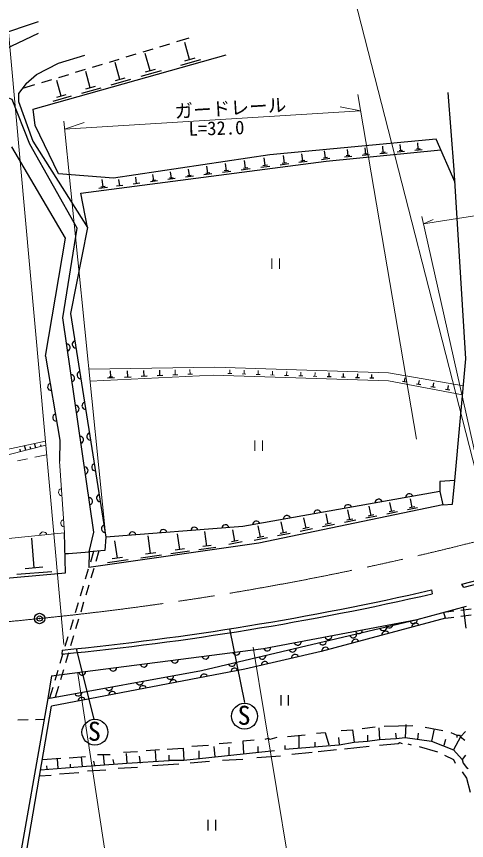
# Model space of a CAD drawing. Units: millimetres, scale not verified. Extents: x 40000 to 680000, y 20000 to 380000.
# Drawn here: x 361267 to 404692, y 239907 to 319352 of the extents above; entities that cross this region are included whole.
import ezdxf
from ezdxf.enums import TextEntityAlignment as Align

# ---------------------------------------------------------------- set-up
doc = ezdxf.new("R2010")
doc.units = ezdxf.units.MM
doc.header["$LTSCALE"] = 1000
doc.header["$PDMODE"] = 32
doc.header["$PDSIZE"] = 500
doc.linetypes.add('CHAIN', pattern=[18.5, 12, -1.5, 3.5, -1.5])
for name, color, linetype, lineweight in [('M-BGD', 7, 'Continuous', 25), ('M-BMK', 2, 'CHAIN', 13), ('M-BMK-SRVR', 3, 'Continuous', 25), ('M-STR-HTXT', 7, 'Continuous', 13), ('M-STR-STRC', 7, 'Continuous', 25)]:
    doc.layers.add(name, color=color, linetype=linetype, lineweight=lineweight)
doc.styles.add('ＭＳ ゴシック', font='')
doc.styles.get('ＭＳ ゴシック').set_extended_font_data('MS Gothic')

msp = doc.modelspace()

# ---------------------------------------------------------------- linework, layer by layer
at = {"layer": 'M-BGD'}
for p, q in [((363373, 318827), (351266, 314847)), ((363373, 317726), (359309, 315779)), ((377896, 317256), (376710, 316897)), ((374413, 316203), (373456, 315913)), ((376040, 316695), (375083, 316405)), ((377976, 315193), (377509, 316852)), ((372786, 315710), (371829, 315421)), ((374162, 314117), (373694, 315776)), ((369531, 314726), (368574, 314437)), ((371159, 315218), (370201, 314929)), ((371250, 313287), (370796, 314900)), ((379035, 315175), (377083, 314625)), ((378464, 315331), (377488, 315055)), ((367904, 314234), (366947, 313945)), ((368393, 312473), (367952, 314040)), ((375220, 314100), (373269, 313550)), ((374650, 314255), (373674, 313980)), ((364650, 313250), (363693, 312960)), ((365590, 311674), (365161, 313196)), ((366277, 313742), (365320, 313453)), ((372279, 313270), (370382, 312736)), ((371724, 313421), (370776, 313154)), ((363022, 312758), (361836, 312399)), ((369393, 312457), (367550, 311937)), ((368854, 312603), (367933, 312343)), ((366561, 311658), (364771, 311153)), ((366038, 311800), (365143, 311548)), ((394962, 306088), (394903, 306691)), ((396661, 306253), (396602, 306851)), ((398354, 306418), (398296, 307011)), ((400041, 306582), (399983, 307170)), ((387113, 305216), (387018, 305948)), ((388905, 305439), (388816, 306117)), ((391076, 305718), (390988, 306396)), ((393436, 305940), (393078, 305905)), ((393257, 305922), (393197, 306530)), ((395327, 306016), (394617, 305947)), ((395139, 306105), (394784, 306071)), ((397023, 306182), (396319, 306113)), ((396836, 306270), (396485, 306236)), ((398713, 306347), (398015, 306279)), ((398528, 306435), (398179, 306401)), ((400397, 306512), (399705, 306444)), ((400214, 306599), (399868, 306565)), ((381528, 304484), (381437, 305179)), ((383374, 304729), (383280, 305457)), ((385259, 304980), (385161, 305740)), ((387561, 305142), (386699, 305030)), ((387329, 305244), (386898, 305188)), ((389319, 305371), (388521, 305267)), ((389104, 305464), (388705, 305413)), ((391491, 305650), (390692, 305546)), ((391276, 305744), (390876, 305692)), ((393625, 305850), (392909, 305780)), ((376213, 303777), (376135, 304379)), ((377948, 304008), (377866, 304640)), ((379719, 304243), (379633, 304907)), ((381952, 304414), (381135, 304308)), ((381732, 304510), (381323, 304457)), ((383819, 304657), (382963, 304545)), ((383588, 304757), (383160, 304702)), ((385724, 304904), (384830, 304788)), ((385483, 305009), (385036, 304951)), ((369618, 302939), (369526, 303642)), ((371231, 303022), (371152, 303628)), ((372862, 303234), (372779, 303873)), ((374863, 303494), (374190, 303406)), ((374682, 303573), (374345, 303529)), ((374513, 303551), (374439, 304123)), ((376581, 303717), (375872, 303625)), ((376390, 303800), (376036, 303754)), ((378334, 303944), (377590, 303848)), ((378134, 304032), (377762, 303984)), ((380124, 304177), (379344, 304076)), ((379914, 304269), (379524, 304218)), ((370048, 302869), (369220, 302761)), ((369825, 302966), (369411, 302912)), ((371534, 303062), (370928, 302983)), ((373181, 303276), (372542, 303193)), ((368737, 269641), (365728, 290296)), ((364072, 286592), (365439, 278520)), ((373587, 284651), (373558, 285230)), ((375114, 284727), (375087, 285255)), ((370722, 284509), (370037, 284475)), ((370546, 284603), (370203, 284586)), ((370374, 284595), (370346, 285177)), ((372325, 284588), (371694, 284557)), ((372009, 284573), (371978, 285204)), ((373876, 284665), (373298, 284637)), ((375378, 284740), (374850, 284714)), ((391622, 284607), (391251, 284619)), ((391436, 284613), (391449, 284983)), ((392992, 284562), (392621, 284574)), ((392807, 284568), (392819, 284939)), ((394364, 284517), (393992, 284529)), ((394178, 284523), (394190, 284894)), ((395735, 284471), (395363, 284484)), ((395549, 284478), (395562, 284850)), ((398700, 284139), (398770, 284512)), ((398886, 284104), (398513, 284174)), ((400269, 283845), (399878, 283918)), ((400073, 283881), (400147, 284272)), ((401669, 283582), (401260, 283659)), ((401464, 283620), (401541, 284029)), ((402873, 283356), (402953, 283782)), ((403086, 283316), (402660, 283396)), ((363124, 277772), (363016, 278199)), ((363657, 277907), (363629, 278061)), ((365439, 278520), (365410, 276485)), ((361670, 277404), (361611, 277634)), ((362155, 277526), (362038, 277988)), ((362639, 277649), (362585, 277863)), ((397481, 271638), (397307, 272508)), ((399445, 272025), (399278, 272860)), ((393430, 270841), (393241, 271782)), ((395476, 271244), (395295, 272149)), ((399966, 271976), (398983, 271779)), ((399691, 272074), (399199, 271976)), ((389209, 270010), (389006, 271025)), ((391341, 270430), (391145, 271407)), ((396040, 271191), (394976, 270978)), ((395742, 271297), (395210, 271190)), ((398023, 271587), (397000, 271383)), ((397737, 271690), (397225, 271587)), ((384812, 269144), (384594, 270236)), ((387033, 269582), (386823, 270635)), ((391951, 270372), (390801, 270142)), ((391629, 270487), (391054, 270372)), ((394016, 270786), (392909, 270564)), ((393706, 270896), (393153, 270785)), ((366014, 265716), (365907, 269564)), ((377016, 267952), (376797, 269490)), ((379648, 268301), (379449, 269693)), ((382352, 268756), (382133, 269848)), ((387690, 269520), (386451, 269272)), ((387343, 269643), (386724, 269520)), ((389842, 269950), (388648, 269711)), ((389508, 270070), (388911, 269950)), ((362965, 266183), (362735, 269056)), ((371002, 267121), (370760, 268815)), ((374213, 267580), (373971, 269273)), ((383033, 268692), (381748, 268435)), ((382673, 268820), (382031, 268692)), ((385493, 269080), (384208, 268823)), ((385134, 269209), (384491, 269080)), ((368715, 267778), (368400, 266736)), ((369229, 267827), (368926, 266814)), ((377960, 267809), (376150, 267551)), ((377469, 268016), (376564, 267887)), ((380502, 268172), (378864, 267938)), ((380057, 268359), (379238, 268243)), ((372041, 266965), (370048, 266680)), ((371500, 267192), (370504, 267050)), ((375252, 267423), (373260, 267139)), ((374711, 267651), (373715, 267509)), ((363810, 266250), (362120, 266115)), ((368725, 266144), (368438, 265186)), ((364695, 265811), (361316, 265541)), ((368198, 266065), (367910, 265108)), ((367708, 264438), (367419, 263480)), ((368237, 264515), (367951, 263557)), ((401322, 264068), (401373, 263693)), ((367217, 262810), (366929, 261853)), ((367750, 262887), (367463, 261929)), ((399939, 261208), (404701, 262498)), ((405149, 262213), (404156, 262096)), ((404673, 260371), (404393, 262415)), ((403461, 262014), (402492, 261900)), ((402658, 261330), (402492, 261900)), ((402658, 261330), (403463, 261439)), ((404157, 261534), (405148, 261668)), ((366727, 261182), (366438, 260225)), ((367262, 261258), (366976, 260300)), ((381831, 260318), (383270, 253210)), ((366236, 259555), (365948, 258597)), ((366775, 259629), (366488, 258671)), ((365671, 258268), (365657, 257881)), ((367014, 258375), (368725, 251593)), ((365746, 257927), (365457, 256969)), ((366287, 258001), (366001, 257043)), ((365255, 256299), (364967, 255342)), ((365800, 256372), (365513, 255414)), ((364765, 254672), (364451, 253629)), ((365312, 254744), (365009, 253731)), ((361665, 235471), (364653, 252856)), ((361399, 251529), (362398, 251560)), ((363098, 251582), (363951, 251608)), ((398849, 251093), (398764, 249823)), ((390213, 250247), (391059, 250331)), ((391059, 250331), (391398, 249146)), ((392583, 250501), (393684, 250585)), ((393684, 250585), (393853, 249400)), ((395885, 250839), (394615, 250670)), ((396224, 250755), (396309, 249654)), ((396732, 250924), (399526, 251009)), ((400711, 250839), (402405, 250501)), ((401558, 250670), (401304, 249485)), ((403167, 250331), (403759, 250077)), ((404606, 250416), (404098, 249908)), ((384201, 249569), (383101, 249485)), ((383101, 249485), (383185, 248299)), ((385556, 249739), (385217, 249654)), ((385725, 249654), (385556, 249739)), ((386403, 249823), (385725, 249654)), ((389112, 250077), (387419, 249908)), ((388519, 249993), (388519, 248807)), ((392329, 249823), (392414, 249146)), ((393853, 249400), (395123, 249485)), ((395123, 250077), (395123, 249485)), ((395123, 249485), (396309, 249654)), ((396309, 249654), (397917, 249739)), ((397833, 250247), (397917, 249739)), ((397917, 249739), (398764, 249823)), ((398764, 249823), (401304, 249485)), ((400034, 250247), (399949, 249654)), ((401304, 249485), (403421, 248638)), ((402659, 249654), (402489, 249061)), ((404098, 249908), (403421, 248638)), ((403759, 250077), (404013, 250077)), ((403759, 250077), (403759, 249823)), ((404013, 250077), (404098, 249908)), ((404098, 249908), (404521, 249569)), ((375819, 248723), (377343, 248807)), ((377343, 248807), (377428, 247622)), ((379799, 249061), (378190, 248977)), ((380307, 248977), (380391, 247961)), ((382000, 249315), (380815, 249231)), ((381746, 248892), (381746, 248130)), ((384540, 248977), (384540, 248384)), ((387165, 248723), (392414, 249146)), ((387165, 249061), (387165, 248723)), ((390043, 249400), (390043, 248977)), ((392414, 249146), (393853, 249400)), ((395293, 248977), (392922, 248723)), ((398087, 249231), (396309, 249061)), ((398256, 249315), (398087, 249231)), ((398510, 249231), (398256, 249315)), ((399018, 249231), (399357, 249146)), ((400119, 248977), (401897, 248469)), ((367924, 247983), (366344, 247843)), ((367522, 247961), (367607, 247029)), ((369070, 248201), (370316, 248215)), ((369639, 248215), (369723, 247199)), ((372941, 248469), (371586, 248384)), ((371840, 248299), (371925, 247368)), ((373110, 248045), (373195, 247368)), ((375057, 248638), (373787, 248553)), ((374634, 248553), (374719, 247537)), ((375989, 247622), (375989, 248130)), ((386149, 248553), (377428, 247622)), ((378867, 248553), (378867, 247791)), ((386741, 248045), (384455, 247876)), ((389789, 248384), (387842, 248215)), ((392160, 248638), (390382, 248469)), ((402574, 248130), (403421, 247707)), ((403421, 248638), (404267, 247707)), ((404606, 248130), (404267, 247707)), ((365560, 247819), (363767, 247701)), ((364216, 246773), (364193, 247116)), ((365179, 247794), (365266, 246852)), ((366481, 246944), (366476, 247262)), ((368708, 247564), (368801, 247113)), ((370570, 247707), (370655, 247283)), ((376920, 247283), (374380, 247114)), ((377428, 247622), (375989, 247622)), ((379883, 247537), (378021, 247368)), ((383101, 247707), (381153, 247622)), ((403421, 247707), (403590, 247368)), ((404267, 247707), (404352, 247368)), ((404352, 247368), (404691, 246945)), ((365408, 246334), (367296, 246466)), ((369893, 246691), (368115, 246606)), ((372941, 246945), (371078, 246860)), ((404267, 246521), (404691, 245929)), ((404691, 246945), (404860, 246860)), ((363500, 246149), (364627, 246201)), ((404691, 245929), (405029, 244574)), ((379741, 241886), (379741, 240886)), ((380491, 240886), (380491, 241886))]:
    msp.add_line(p, q, dxfattribs=at)
for points in [[(362210, 312897), (363195, 313763), (365331, 314866), (367853, 315611)], [(365311, 304171), (363059, 308845), (362887, 310414), (381508, 315665)], [(362210, 312897), (361479, 311923), (361450, 311163), (362855, 307322), (368117, 299011), (366480, 290704)], [(365728, 290296), (367140, 298956), (362568, 307035), (360848, 311364), (360218, 311593), (358140, 311665)], [(403574, 274623), (402102, 274508), (402113, 273570), (402418, 272263), (403344, 272349), (403574, 274623), (404622, 286337), (403512, 304579), (402931, 312028)], [(403587, 303349), (401763, 307539), (385708, 306025), (370632, 303751), (365311, 304171)], [(364072, 286592), (365989, 297967), (360830, 306770)], [(368117, 299011), (367472, 302333), (391152, 305407), (402220, 306489)], [(366480, 290704), (369888, 269160), (369784, 267880)], [(402113, 273570), (383104, 270173), (369888, 269160)], [(402418, 272263), (384642, 268561), (368255, 266222)], [(369784, 267880), (368279, 267737), (368737, 269641)], [(365962, 267566), (366294, 267565), (368279, 267737), (368255, 266222)], [(364302, 253602), (379107, 256307), (399939, 261208)], [(364644, 255769), (385112, 258424), (399939, 261208)], [(402658, 261330), (390653, 258129), (383306, 256414), (364653, 252856)], [(364644, 255769), (364302, 253602), (361120, 235529)], [(363599, 246726), (367607, 247029), (371925, 247368), (375989, 247622)]]:
    msp.add_lwpolyline(points, dxfattribs=at)
msp.add_lwpolyline([(404228, 264625), (454294, 277536), (454381, 277235), (404443, 264290)], close=True, dxfattribs=at)
for centre in [(383278, 251889), (368839, 250348)]:
    msp.add_circle(centre, 1250, dxfattribs=at)
for centre, radius, start, end in [((366088, 287445), 354, 287.08817, 89.49335), ((367002, 287749), 354, 107.78784, 270.19302), ((366521, 284477), 354, 287.08817, 89.49335), ((367471, 284786), 354, 107.78784, 270.19302), ((364626, 283643), 354, 108.40813, 270.81331), ((367940, 281823), 354, 107.78784, 270.19302), ((366953, 281508), 354, 287.08817, 89.49335), ((365127, 280686), 354, 108.40813, 270.81331), ((367386, 278539), 354, 287.08817, 89.49335), ((368409, 278860), 354, 107.78784, 270.19302), ((367819, 275571), 354, 287.08817, 89.49335), ((368878, 275897), 354, 107.78784, 270.19302), ((399170, 272989), 354, 18.92825, 181.33343), ((368251, 272602), 354, 287.08817, 89.49335), ((369346, 272934), 354, 107.78784, 270.19302), ((396216, 272461), 354, 18.92825, 181.33343), ((390310, 271406), 354, 18.92825, 181.33343), ((393263, 271934), 354, 18.92825, 181.33343), ((387357, 270878), 354, 18.92825, 181.33343), ((369815, 269971), 354, 107.78784, 270.19302), ((381424, 269990), 354, 13.1804, 175.58557), ((384404, 270351), 354, 18.92825, 181.33343), ((372450, 269302), 354, 13.1804, 175.58557), ((375441, 269532), 354, 13.1804, 175.58557), ((378432, 269761), 354, 13.1804, 175.58557), ((334563, 593676), 329464, 269.4501, 275.47785), ((338162, 539840), 282913, 275.58015, 282.89997), ((338253, 538944), 282396, 275.56881, 282.9156), ((397250, 260759), 354, 199.43211, 1.83729), ((399585, 261181), 354, 202.03793, 4.44311), ((399773, 260505), 354, 23.72936, 186.13454), ((393745, 259807), 354, 202.03793, 4.44311), ((394302, 260205), 354, 199.43211, 1.83729), ((396665, 260494), 354, 202.03793, 4.44311), ((396875, 259732), 354, 23.72936, 186.13454), ((388405, 259098), 354, 199.43211, 1.83729), ((390824, 259120), 354, 202.03793, 4.44311), ((391353, 259651), 354, 199.43211, 1.83729), ((393976, 258959), 354, 23.72936, 186.13454), ((385456, 258544), 354, 199.43211, 1.83729), ((387904, 258432), 354, 202.03793, 4.44311), ((391077, 258186), 354, 23.72936, 186.13454), ((379512, 257753), 354, 196.18829, 358.59347), ((382487, 258139), 354, 196.18829, 358.59347), ((384984, 257745), 354, 202.03793, 4.44311), ((388157, 257491), 354, 21.93276, 184.33794), ((373562, 256981), 354, 196.18829, 358.59347), ((376537, 257367), 354, 196.18829, 358.59347), ((382064, 257058), 354, 202.03793, 4.44311), ((385236, 256809), 354, 21.93276, 184.33794), ((367612, 256209), 354, 196.18829, 358.59347), ((370587, 256595), 354, 196.18829, 358.59347), ((376096, 255812), 354, 199.15228, 1.55746), ((379357, 255606), 354, 19.59637, 182.00155), ((382304, 256168), 354, 19.59637, 182.00155), ((373145, 255273), 354, 199.15228, 1.55746), ((376410, 255044), 354, 19.59637, 182.00155), ((370194, 254733), 354, 199.15228, 1.55746), ((370516, 253920), 354, 19.59637, 182.00155), ((373463, 254482), 354, 19.59637, 182.00155), ((367243, 254194), 354, 199.15228, 1.55746), ((367569, 253357), 354, 19.59637, 182.00155)]:
    msp.add_arc(centre, radius, start, end, dxfattribs=at)
at = {"layer": 'M-BMK'}
for centre, radius, start, end in [((334987, 546268), 286380, 275.71471, 284.59399), ((332689, 552821), 293134, 256.41409, 276.03419)]:
    msp.add_arc(centre, radius, start, end, dxfattribs=at)
at = {"layer": 'M-BMK-SRVR'}
msp.add_circle((363504, 261311), 500, dxfattribs=at)
msp.add_point((363504, 261311), dxfattribs=at)
at = {"layer": 'M-STR-HTXT'}
for p, q in [((392075, 328140), (406278, 272848)), ((360241, 320689), (365829, 258798)), ((394191, 311843), (399878, 278608)), ((394465, 310240), (392505, 310639)), ((394465, 310240), (365913, 308497)), ((365829, 309259), (369888, 269160)), ((365913, 308497), (367810, 309132)), ((419084, 302317), (400542, 299353)), ((405630, 276767), (400388, 300062)), ((400542, 299353), (401487, 299776)), ((385895, 296035), (385895, 295035)), ((386645, 295035), (386645, 296035)), ((376591, 284800), (376568, 285279)), ((378022, 284871), (378000, 285303)), ((381856, 284928), (381868, 285295)), ((383223, 284883), (383235, 285250)), ((376831, 284812), (376352, 284788)), ((378237, 284882), (377806, 284860)), ((382040, 284922), (381673, 284934)), ((383407, 284877), (383040, 284889)), ((384775, 284832), (384407, 284844)), ((384591, 284838), (384603, 285206)), ((386143, 284787), (385775, 284799)), ((385959, 284793), (385971, 285161)), ((387512, 284742), (387143, 284754)), ((387328, 284748), (387340, 285117)), ((388882, 284697), (388512, 284709)), ((388697, 284703), (388709, 285072)), ((390251, 284652), (389881, 284664)), ((390066, 284658), (390078, 285028)), ((384257, 278472), (384257, 277472)), ((385007, 277472), (385007, 278472)), ((361365, 276514), (362344, 276719)), ((363029, 276863), (364176, 277103)), ((384117, 258544), (388435, 232382)), ((367183, 256003), (370824, 232213))]:
    msp.add_line(p, q, dxfattribs=at)
for points in [[(368250, 285342), (380415, 285542), (397152, 284998), (404389, 283734)], [(404313, 282883), (397158, 284225), (380235, 284781), (368367, 284192)], [(321665, 269725), (335758, 272397), (347784, 274918), (364057, 278423)], [(364093, 278017), (358636, 276635), (323555, 269037)], [(365410, 276485), (365907, 269564), (353469, 268315), (342731, 267896), (327071, 267823)]]:
    msp.add_lwpolyline(points, dxfattribs=at)
for centre, start, end in [((365679, 273496), 102.89879, 265.30397), ((365894, 270504), 102.89879, 265.30397), ((363861, 269304), 14.53173, 176.93691)]:
    msp.add_arc(centre, 354, start, end, dxfattribs=at)
at = {"layer": 'M-STR-STRC'}
for p, q in [((386779, 253930), (386779, 252930)), ((387529, 252930), (387529, 253930))]:
    msp.add_line(p, q, dxfattribs=at)

# ---------------------------------------------------------------- texts
at = {"layer": 'M-BGD', "style": 'ＭＳ ゴシック'}
for p in [(382600, 250515), (368160, 248975)]:
    msp.add_text('S', height=1833, dxfattribs=at).set_placement(p, align=Align.BOTTOM_LEFT)
at = {"layer": 'M-STR-HTXT', "style": 'ＭＳ ゴシック'}
for s, rotation, p in [('ガードレール', 3.492, (376581, 309148)), ('L=32.0', 1.687, (377903, 307452))]:
    msp.add_text(s, height=1320, rotation=rotation, dxfattribs=at).set_placement(p, align=Align.BOTTOM_LEFT)

doc.saveas('drawing.dxf')
